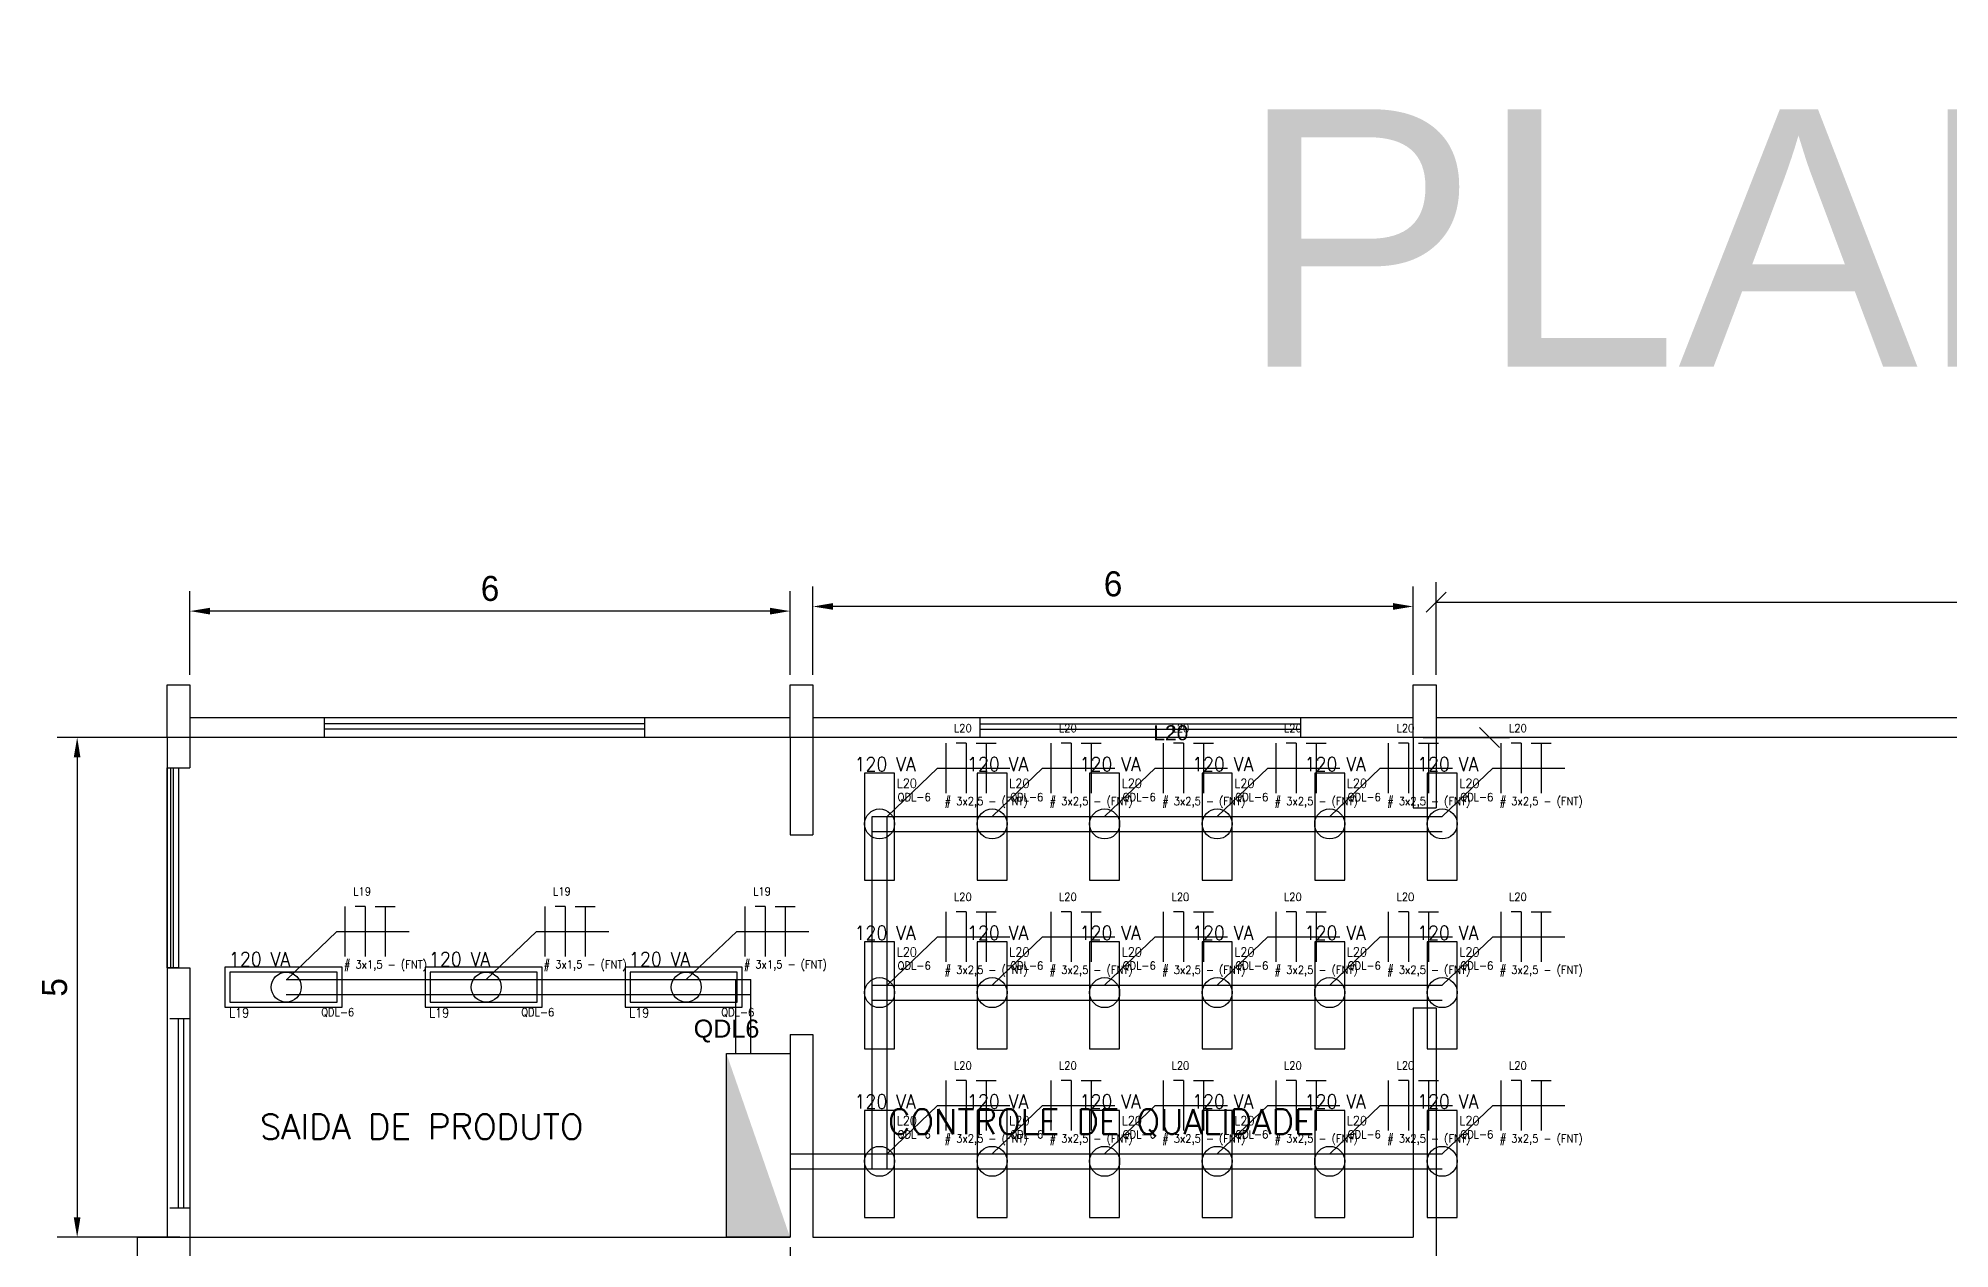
# Model space of a CAD drawing. Extents: x 196 to 641, y -49 to 322.
# Drawn here: x 355.25 to 374.36, y 55.71 to 67.82 of the extents above; entities that cross this region are included whole.
import ezdxf

# ---------------------------------------------------------------- set-up
doc = ezdxf.new("R2010")
doc.units = 0
doc.header["$MEASUREMENT"] = 0
for name, color, linetype in [('_ARQ', 5, 'Continuous'), ('_ARQ-TEXTO', 4, 'Continuous'), ('_COTAS', 4, 'Continuous'), ('_ELT-ELETROCALHAS', 1, 'Continuous'), ('_ELT-LUMINÁRIA', 2, 'Continuous'), ('_ELT-PONTO', 2, 'Continuous'), ('_ELT-PONTO-TEXTO', 4, 'Continuous'), ('ELET_FIAÇÃO', 1, 'Continuous')]:
    doc.layers.add(name, color=color, linetype=linetype)
doc.styles.add('textstyle3', font='romans')
doc.styles.add('textstyle4', font='arial.ttf')
doc.styles.add('textstyle6', font='Standard')
doc.dimstyles.new('QCADDimStyle', dxfattribs={"dimscale": 0, "dimtxt": 0.25, "dimasz": 0.2, "dimexe": 0.2, "dimexo": 0.1, "dimgap": 0.1, "dimtad": 1, "dimtxsty": 'Standard', "dimcen": 2.5, "dimadec": 1, "dimazin": 3, "dimtfac": 1, "dimtmove": 2, "dimatfit": 3, "dimarcsym": 0})

# ---------------------------------------------------------------- blocks, each defined once
blk = doc.blocks.new('_OBLIQUE')
at = {"color": 0, "linetype": 'ByBlock'}
blk.add_line((-0.5, -0.5), (0.5, 0.5), dxfattribs=at)
blk = doc.blocks.new('*D42')
at = {"layer": '_COTAS', "color": 0, "linetype": 'Continuous', "lineweight": -2, "transparency": 16777216}
for p, q in [((362.997, 61.453), (362.997, 62.337)), ((368.997, 61.453), (368.997, 62.337)), ((368.797, 62.137), (363.197, 62.137))]:
    blk.add_line(p, q, dxfattribs=at)
at = {"layer": '_COTAS', "color": 0, "linetype": 'Continuous', "transparency": 16777216}
for points in [[(363.197, 62.171), (363.197, 62.104), (362.997, 62.137)], [(368.797, 62.171), (368.797, 62.104), (368.997, 62.137)]]:
    blk.add_solid(points, dxfattribs=at)
at = {"layer": 'DEFPOINTS', "color": 0, "linetype": 'Continuous', "transparency": 16777216}
for p in [(362.997, 62.137), (362.997, 61.353), (368.997, 61.353)]:
    blk.add_point(p, dxfattribs=at)
at = {"layer": '_COTAS', "color": 0, "linetype": 'Continuous', "transparency": 16777216, "insert": (365.997, 62.362), "char_height": 0.25, "attachment_point": 5}
blk.add_mtext('6', dxfattribs=at)
blk = doc.blocks.new('*D43')
at = {"layer": '_COTAS', "color": 0, "linetype": 'Continuous', "lineweight": -2, "transparency": 16777216}
for p, q in [((356.768, 61.453), (356.768, 62.291)), ((362.768, 61.453), (362.768, 62.291)), ((362.568, 62.091), (356.968, 62.091))]:
    blk.add_line(p, q, dxfattribs=at)
at = {"layer": '_COTAS', "color": 0, "linetype": 'Continuous', "transparency": 16777216}
for points in [[(356.968, 62.124), (356.968, 62.057), (356.768, 62.091)], [(362.568, 62.124), (362.568, 62.057), (362.768, 62.091)]]:
    blk.add_solid(points, dxfattribs=at)
at = {"layer": 'DEFPOINTS', "color": 0, "linetype": 'Continuous', "transparency": 16777216}
for p in [(356.768, 62.091), (356.768, 61.353), (362.768, 61.353)]:
    blk.add_point(p, dxfattribs=at)
at = {"layer": '_COTAS', "color": 0, "linetype": 'Continuous', "transparency": 16777216, "insert": (359.768, 62.316), "char_height": 0.25, "attachment_point": 5}
blk.add_mtext('6', dxfattribs=at)
blk = doc.blocks.new('*D44')
at = {"layer": '_COTAS', "color": 0, "linetype": 'Continuous', "lineweight": -2, "transparency": 16777216}
for p, q in [((356.668, 60.828), (355.44, 60.828)), ((355.64, 60.628), (355.64, 56.028)), ((356.668, 55.828), (355.44, 55.828))]:
    blk.add_line(p, q, dxfattribs=at)
at = {"layer": '_COTAS', "color": 0, "linetype": 'Continuous', "transparency": 16777216}
for points in [[(355.606, 60.628), (355.673, 60.628), (355.64, 60.828)], [(355.606, 56.028), (355.673, 56.028), (355.64, 55.828)]]:
    blk.add_solid(points, dxfattribs=at)
at = {"layer": 'DEFPOINTS', "color": 0, "linetype": 'Continuous', "transparency": 16777216}
for p in [(356.768, 60.828), (355.64, 55.828), (356.768, 55.828)]:
    blk.add_point(p, dxfattribs=at)
at = {"layer": '_COTAS', "color": 0, "linetype": 'Continuous', "transparency": 16777216, "insert": (355.415, 58.328), "char_height": 0.25, "attachment_point": 5, "rotation": 90}
blk.add_mtext('5', dxfattribs=at)
blk = doc.blocks.new('*D47')
at = {"layer": '_COTAS', "color": 0, "linetype": 'Continuous', "lineweight": -2, "transparency": 16777216}
for p, q in [((362.768, 55.728), (362.768, 54.818)), ((360.418, 55.499), (360.418, 54.818)), ((360.618, 55.018), (362.568, 55.018))]:
    blk.add_line(p, q, dxfattribs=at)
at = {"layer": '_COTAS', "color": 0, "linetype": 'Continuous', "transparency": 16777216}
for points in [[(360.618, 55.052), (360.618, 54.985), (360.418, 55.018)], [(362.568, 55.052), (362.568, 54.985), (362.768, 55.018)]]:
    blk.add_solid(points, dxfattribs=at)
at = {"layer": 'DEFPOINTS', "color": 0, "linetype": 'Continuous', "transparency": 16777216}
for p in [(362.768, 55.828), (360.418, 55.599), (362.768, 55.018)]:
    blk.add_point(p, dxfattribs=at)
at = {"layer": '_COTAS', "color": 0, "linetype": 'Continuous', "transparency": 16777216, "insert": (361.593, 55.264), "char_height": 0.25, "attachment_point": 5}
blk.add_mtext('2,35', dxfattribs=at)
blk = doc.blocks.new('LUM_ RS-812')
at = {"layer": '_ELT-LUMINÁRIA', "linetype": 'Continuous'}
for p, q in [((0.5582, 0.2), (-0.6121, 0.2)), ((-0.6121, 0.2), (-0.6121, -0.2)), ((0.5582, -0.2), (0.5582, 0.2)), ((0.5082, 0.15), (-0.5621, 0.15)), ((-0.5621, 0.15), (-0.5621, -0.15)), ((0.5082, -0.15), (0.5082, 0.15)), ((-0.5621, -0.15), (0.5082, -0.15)), ((-0.6121, -0.2), (0.5582, -0.2))]:
    blk.add_line(p, q, dxfattribs=at)
blk.add_circle((0, 0), 0.15, dxfattribs=at)
at = {"layer": '_ELT-LUMINÁRIA', "linetype": 'Continuous', "style": 'textstyle4'}
for tag, p, height in [('P', (-0.5726, 0.2094), 0.14), ('C', (-0.5724, -0.3018), 0.091), ('A', (0.3489, -0.2902), 0.08)]:
    blk.add_attdef(tag, p, '', height=height, dxfattribs=at)
blk = doc.blocks.new('Lum_TMS 426')
at = {"layer": '_ELT-LUMINÁRIA', "linetype": 'Continuous'}
for p, q in [((-0.15, 0.5082), (-0.15, -0.5621)), ((0.15, 0.5082), (-0.15, 0.5082)), ((0.15, -0.5621), (0.15, 0.5082)), ((-0.15, -0.5621), (0.15, -0.5621))]:
    blk.add_line(p, q, dxfattribs=at)
blk.add_circle((0, 0), 0.15, dxfattribs=at)
at = {"layer": '_ELT-LUMINÁRIA', "linetype": 'Continuous', "style": 'textstyle4'}
for tag, p, height in [('P', (-0.2514, 0.5294), 0.14), ('C', (0.1706, 0.3619), 0.091), ('A', (0.1803, 0.2295), 0.08)]:
    blk.add_attdef(tag, p, '', height=height, dxfattribs=at)
blk = doc.blocks.new('FIACAO_LUM_ELETRO_DIR')
at = {"layer": 'ELET_FIAÇÃO', "color": 4, "linetype": 'Continuous'}
for p, q in [((0.589, 0.233), (0.589, 0.733)), ((0.789, 0.733), (0.689, 0.733)), ((0.789, 0.733), (0.789, 0.233)), ((0.889, 0.733), (1.089, 0.733)), ((0.989, 0.733), (0.989, 0.233))]:
    blk.add_line(p, q, dxfattribs=at)
at = {"layer": 'ELET_FIAÇÃO', "color": 7, "linetype": 'Continuous'}
for points in [[(0.505, 0.483), (0, 0)], [(0.505, 0.483), (1.227, 0.483)]]:
    blk.add_lwpolyline(points, dxfattribs=at)
at = {"layer": 'ELET_FIAÇÃO', "color": 4, "linetype": 'Continuous', "style": 'textstyle4'}
for tag, p in [('C', (0.668, 0.843)), ('B', (0.575, 0.113))]:
    blk.add_attdef(tag, p, '', height=0.08, dxfattribs=at)

msp = doc.modelspace()

# ---------------------------------------------------------------- hatches: boundary and pattern name
at = {"layer": '_ELT-PONTO', "linetype": 'Continuous', "transparency": 33554687}
msp.add_hatch(color=256, dxfattribs=at).paths.add_polyline_path([(362.131, 57.668), (362.768, 55.828), (362.131, 55.828)])

# ---------------------------------------------------------------- linework, layer by layer
at = {"layer": '_ARQ', "linetype": 'Continuous'}
for p, q in [((369.226, 61.453), (369.226, 62.381)), ((393.914, 60.828), (356.768, 60.828)), ((356.768, 60.828), (356.768, 60.522)), ((362.768, 60.828), (362.768, 59.855)), ((362.997, 60.828), (362.997, 59.855)), ((368.997, 60.828), (368.997, 60.122)), ((369.097, 60.828), (369.96, 60.828)), ((369.226, 60.828), (369.226, 60.122)), ((356.539, 60.522), (356.768, 60.522)), ((356.578, 58.522), (356.578, 60.522)), ((356.604, 58.522), (356.604, 60.522)), ((368.997, 60.122), (369.226, 60.122)), ((362.768, 59.855), (362.997, 59.855)), ((356.539, 58.522), (356.768, 58.522)), ((356.768, 58.522), (356.768, 21.959)), ((368.997, 58.122), (368.997, 55.828)), ((368.997, 58.122), (369.226, 58.122)), ((369.226, 58.122), (369.226, 55.599)), ((362.768, 57.855), (362.768, 55.828)), ((362.768, 57.855), (362.997, 57.855)), ((362.997, 57.855), (362.997, 55.828)), ((356.768, 55.828), (362.768, 55.828)), ((362.997, 55.828), (368.997, 55.828))]:
    msp.add_line(p, q, dxfattribs=at)
at = {"layer": '_ARQ'}
for p, q in [((356.768, 61.028), (362.768, 61.028)), ((358.112, 60.828), (358.112, 61.031)), ((361.312, 61.031), (361.312, 60.828)), ((362.997, 61.028), (368.997, 61.028)), ((364.67, 60.825), (364.67, 61.028)), ((367.87, 61.028), (367.87, 60.825)), ((369.226, 61.028), (375.226, 61.028)), ((356.539, 60.828), (356.539, 55.828)), ((358.112, 60.966), (361.309, 60.966)), ((358.112, 60.913), (361.309, 60.913)), ((364.67, 60.963), (367.867, 60.963)), ((364.67, 60.91), (367.867, 60.91)), ((356.565, 58.015), (356.768, 58.015)), ((356.65, 58.015), (356.65, 56.124)), ((356.703, 58.015), (356.703, 56.124)), ((356.768, 56.121), (356.565, 56.121))]:
    msp.add_line(p, q, dxfattribs=at)
for points in [[(356.768, 61.353), (356.768, 60.828), (356.539, 60.828), (356.539, 61.353)], [(362.997, 61.353), (362.997, 60.828), (362.768, 60.828), (362.768, 61.353)], [(369.226, 61.353), (369.226, 60.828), (368.997, 60.828), (368.997, 61.353)], [(356.244, 55.828), (356.768, 55.828), (356.768, 55.599), (356.244, 55.599)]]:
    msp.add_lwpolyline(points, close=True, dxfattribs=at)
at = {"layer": '_ARQ', "linetype": 'Continuous'}
msp.add_lwpolyline([(356.539, 60.522), (356.653, 60.522), (356.653, 58.522), (356.539, 58.522)], close=True, dxfattribs=at)
at = {"layer": '_COTAS', "linetype": 'Continuous'}
msp.add_line((369.226, 62.181), (400.141, 62.181), dxfattribs=at)
at = {"layer": '_ELT-ELETROCALHAS', "linetype": 'Continuous'}
for p, q in [((363.588, 60.037), (369.288, 60.037)), ((363.588, 56.513), (363.588, 60.037)), ((363.738, 56.513), (363.738, 60.037)), ((363.588, 59.887), (369.288, 59.887)), ((357.73, 58.405), (362.375, 58.405)), ((362.225, 57.668), (362.225, 58.405)), ((362.375, 57.668), (362.375, 58.405)), ((363.588, 58.35), (369.288, 58.35)), ((357.73, 58.255), (362.375, 58.255)), ((363.588, 58.2), (369.288, 58.2)), ((362.768, 56.663), (369.288, 56.663)), ((362.768, 56.513), (369.288, 56.513))]:
    msp.add_line(p, q, dxfattribs=at)
at = {"layer": '_ELT-PONTO', "linetype": 'Continuous'}
msp.add_lwpolyline([(362.131, 55.828), (362.131, 57.668), (362.768, 57.668), (362.768, 55.828)], close=True, dxfattribs=at)

# ---------------------------------------------------------------- block references
at = {"layer": '_ARQ', "linetype": 'Continuous', "xscale": 0.2, "yscale": 0.2, "zscale": 0.2}
for p, rotation in [((369.226, 62.181), 180), ((369.76, 60.828), 90)]:
    msp.add_blockref('_OBLIQUE', p, dxfattribs=dict(at, rotation=rotation))
at = {"layer": '_ELT-ELETROCALHAS', "linetype": 'Continuous'}
ref = msp.add_blockref('FIACAO_LUM_ELETRO_DIR', (363.738, 60.037), dxfattribs=at)
ref.add_attrib('C', 'L20', (364.406, 60.88), dxfattribs={"layer": 'ELET_FIAÇÃO', "color": 4, "linetype": 'Continuous', "height": 0.08, "style": 'textstyle6'})
ref.add_attrib('B', '# 3x2,5 - (FNT)', (364.313, 60.15), dxfattribs={"layer": 'ELET_FIAÇÃO', "color": 4, "linetype": 'Continuous', "height": 0.08, "style": 'textstyle6'})
ref = msp.add_blockref('FIACAO_LUM_ELETRO_DIR', (364.788, 60.037), dxfattribs=at)
ref.add_attrib('C', 'L20', (365.456, 60.88), dxfattribs={"layer": 'ELET_FIAÇÃO', "color": 4, "linetype": 'Continuous', "height": 0.08, "style": 'textstyle6'})
ref.add_attrib('B', '# 3x2,5 - (FNT)', (365.363, 60.15), dxfattribs={"layer": 'ELET_FIAÇÃO', "color": 4, "linetype": 'Continuous', "height": 0.08, "style": 'textstyle6'})
ref = msp.add_blockref('FIACAO_LUM_ELETRO_DIR', (365.913, 60.037), dxfattribs=at)
ref.add_attrib('C', 'L20', (366.581, 60.88), dxfattribs={"layer": 'ELET_FIAÇÃO', "color": 4, "linetype": 'Continuous', "height": 0.08, "style": 'textstyle6'})
ref.add_attrib('B', '# 3x2,5 - (FNT)', (366.488, 60.15), dxfattribs={"layer": 'ELET_FIAÇÃO', "color": 4, "linetype": 'Continuous', "height": 0.08, "style": 'textstyle6'})
ref = msp.add_blockref('FIACAO_LUM_ELETRO_DIR', (367.038, 60.037), dxfattribs=at)
ref.add_attrib('C', 'L20', (367.706, 60.88), dxfattribs={"layer": 'ELET_FIAÇÃO', "color": 4, "linetype": 'Continuous', "height": 0.08, "style": 'textstyle6'})
ref.add_attrib('B', '# 3x2,5 - (FNT)', (367.613, 60.15), dxfattribs={"layer": 'ELET_FIAÇÃO', "color": 4, "linetype": 'Continuous', "height": 0.08, "style": 'textstyle6'})
ref = msp.add_blockref('FIACAO_LUM_ELETRO_DIR', (368.163, 60.037), dxfattribs=at)
ref.add_attrib('C', 'L20', (368.831, 60.88), dxfattribs={"layer": 'ELET_FIAÇÃO', "color": 4, "linetype": 'Continuous', "height": 0.08, "style": 'textstyle6'})
ref.add_attrib('B', '# 3x2,5 - (FNT)', (368.738, 60.15), dxfattribs={"layer": 'ELET_FIAÇÃO', "color": 4, "linetype": 'Continuous', "height": 0.08, "style": 'textstyle6'})
ref = msp.add_blockref('FIACAO_LUM_ELETRO_DIR', (369.288, 60.037), dxfattribs=at)
ref.add_attrib('C', 'L20', (369.956, 60.88), dxfattribs={"layer": 'ELET_FIAÇÃO', "color": 4, "linetype": 'Continuous', "height": 0.08, "style": 'textstyle6'})
ref.add_attrib('B', '# 3x2,5 - (FNT)', (369.863, 60.15), dxfattribs={"layer": 'ELET_FIAÇÃO', "color": 4, "linetype": 'Continuous', "height": 0.08, "style": 'textstyle6'})
ref = msp.add_blockref('FIACAO_LUM_ELETRO_DIR', (357.732, 58.404), dxfattribs=at)
ref.add_attrib('C', 'L19', (358.4, 59.247), dxfattribs={"layer": 'ELET_FIAÇÃO', "color": 4, "linetype": 'Continuous', "height": 0.08, "style": 'textstyle6'})
ref.add_attrib('B', '# 3x1,5 - (FNT)', (358.307, 58.517), dxfattribs={"layer": 'ELET_FIAÇÃO', "color": 4, "linetype": 'Continuous', "height": 0.08, "style": 'textstyle6'})
ref = msp.add_blockref('FIACAO_LUM_ELETRO_DIR', (359.729, 58.405), dxfattribs=at)
ref.add_attrib('C', 'L19', (360.397, 59.248), dxfattribs={"layer": 'ELET_FIAÇÃO', "color": 4, "linetype": 'Continuous', "height": 0.08, "style": 'textstyle6'})
ref.add_attrib('B', '# 3x1,5 - (FNT)', (360.304, 58.518), dxfattribs={"layer": 'ELET_FIAÇÃO', "color": 4, "linetype": 'Continuous', "height": 0.08, "style": 'textstyle6'})
ref = msp.add_blockref('FIACAO_LUM_ELETRO_DIR', (361.73, 58.405), dxfattribs=at)
ref.add_attrib('C', 'L19', (362.398, 59.248), dxfattribs={"layer": 'ELET_FIAÇÃO', "color": 4, "linetype": 'Continuous', "height": 0.08, "style": 'textstyle6'})
ref.add_attrib('B', '# 3x1,5 - (FNT)', (362.305, 58.518), dxfattribs={"layer": 'ELET_FIAÇÃO', "color": 4, "linetype": 'Continuous', "height": 0.08, "style": 'textstyle6'})
ref = msp.add_blockref('FIACAO_LUM_ELETRO_DIR', (363.738, 58.35), dxfattribs=at)
ref.add_attrib('C', 'L20', (364.406, 59.193), dxfattribs={"layer": 'ELET_FIAÇÃO', "color": 4, "linetype": 'Continuous', "height": 0.08, "style": 'textstyle6'})
ref.add_attrib('B', '# 3x2,5 - (FNT)', (364.313, 58.463), dxfattribs={"layer": 'ELET_FIAÇÃO', "color": 4, "linetype": 'Continuous', "height": 0.08, "style": 'textstyle6'})
ref = msp.add_blockref('FIACAO_LUM_ELETRO_DIR', (364.788, 58.35), dxfattribs=at)
ref.add_attrib('C', 'L20', (365.456, 59.193), dxfattribs={"layer": 'ELET_FIAÇÃO', "color": 4, "linetype": 'Continuous', "height": 0.08, "style": 'textstyle6'})
ref.add_attrib('B', '# 3x2,5 - (FNT)', (365.363, 58.463), dxfattribs={"layer": 'ELET_FIAÇÃO', "color": 4, "linetype": 'Continuous', "height": 0.08, "style": 'textstyle6'})
ref = msp.add_blockref('FIACAO_LUM_ELETRO_DIR', (365.913, 58.35), dxfattribs=at)
ref.add_attrib('C', 'L20', (366.581, 59.193), dxfattribs={"layer": 'ELET_FIAÇÃO', "color": 4, "linetype": 'Continuous', "height": 0.08, "style": 'textstyle6'})
ref.add_attrib('B', '# 3x2,5 - (FNT)', (366.488, 58.463), dxfattribs={"layer": 'ELET_FIAÇÃO', "color": 4, "linetype": 'Continuous', "height": 0.08, "style": 'textstyle6'})
ref = msp.add_blockref('FIACAO_LUM_ELETRO_DIR', (367.038, 58.35), dxfattribs=at)
ref.add_attrib('C', 'L20', (367.706, 59.193), dxfattribs={"layer": 'ELET_FIAÇÃO', "color": 4, "linetype": 'Continuous', "height": 0.08, "style": 'textstyle6'})
ref.add_attrib('B', '# 3x2,5 - (FNT)', (367.613, 58.463), dxfattribs={"layer": 'ELET_FIAÇÃO', "color": 4, "linetype": 'Continuous', "height": 0.08, "style": 'textstyle6'})
ref = msp.add_blockref('FIACAO_LUM_ELETRO_DIR', (368.163, 58.35), dxfattribs=at)
ref.add_attrib('C', 'L20', (368.831, 59.193), dxfattribs={"layer": 'ELET_FIAÇÃO', "color": 4, "linetype": 'Continuous', "height": 0.08, "style": 'textstyle6'})
ref.add_attrib('B', '# 3x2,5 - (FNT)', (368.738, 58.463), dxfattribs={"layer": 'ELET_FIAÇÃO', "color": 4, "linetype": 'Continuous', "height": 0.08, "style": 'textstyle6'})
ref = msp.add_blockref('FIACAO_LUM_ELETRO_DIR', (369.288, 58.35), dxfattribs=at)
ref.add_attrib('C', 'L20', (369.956, 59.193), dxfattribs={"layer": 'ELET_FIAÇÃO', "color": 4, "linetype": 'Continuous', "height": 0.08, "style": 'textstyle6'})
ref.add_attrib('B', '# 3x2,5 - (FNT)', (369.863, 58.463), dxfattribs={"layer": 'ELET_FIAÇÃO', "color": 4, "linetype": 'Continuous', "height": 0.08, "style": 'textstyle6'})
ref = msp.add_blockref('FIACAO_LUM_ELETRO_DIR', (363.738, 56.663), dxfattribs=at)
ref.add_attrib('C', 'L20', (364.406, 57.506), dxfattribs={"layer": 'ELET_FIAÇÃO', "color": 4, "linetype": 'Continuous', "height": 0.08, "style": 'textstyle6'})
ref.add_attrib('B', '# 3x2,5 - (FNT)', (364.313, 56.776), dxfattribs={"layer": 'ELET_FIAÇÃO', "color": 4, "linetype": 'Continuous', "height": 0.08, "style": 'textstyle6'})
ref = msp.add_blockref('FIACAO_LUM_ELETRO_DIR', (364.788, 56.663), dxfattribs=at)
ref.add_attrib('C', 'L20', (365.456, 57.506), dxfattribs={"layer": 'ELET_FIAÇÃO', "color": 4, "linetype": 'Continuous', "height": 0.08, "style": 'textstyle6'})
ref.add_attrib('B', '# 3x2,5 - (FNT)', (365.363, 56.776), dxfattribs={"layer": 'ELET_FIAÇÃO', "color": 4, "linetype": 'Continuous', "height": 0.08, "style": 'textstyle6'})
ref = msp.add_blockref('FIACAO_LUM_ELETRO_DIR', (365.913, 56.663), dxfattribs=at)
ref.add_attrib('C', 'L20', (366.581, 57.506), dxfattribs={"layer": 'ELET_FIAÇÃO', "color": 4, "linetype": 'Continuous', "height": 0.08, "style": 'textstyle6'})
ref.add_attrib('B', '# 3x2,5 - (FNT)', (366.488, 56.776), dxfattribs={"layer": 'ELET_FIAÇÃO', "color": 4, "linetype": 'Continuous', "height": 0.08, "style": 'textstyle6'})
ref = msp.add_blockref('FIACAO_LUM_ELETRO_DIR', (367.038, 56.663), dxfattribs=at)
ref.add_attrib('C', 'L20', (367.706, 57.506), dxfattribs={"layer": 'ELET_FIAÇÃO', "color": 4, "linetype": 'Continuous', "height": 0.08, "style": 'textstyle6'})
ref.add_attrib('B', '# 3x2,5 - (FNT)', (367.613, 56.776), dxfattribs={"layer": 'ELET_FIAÇÃO', "color": 4, "linetype": 'Continuous', "height": 0.08, "style": 'textstyle6'})
ref = msp.add_blockref('FIACAO_LUM_ELETRO_DIR', (368.163, 56.663), dxfattribs=at)
ref.add_attrib('C', 'L20', (368.831, 57.506), dxfattribs={"layer": 'ELET_FIAÇÃO', "color": 4, "linetype": 'Continuous', "height": 0.08, "style": 'textstyle6'})
ref.add_attrib('B', '# 3x2,5 - (FNT)', (368.738, 56.776), dxfattribs={"layer": 'ELET_FIAÇÃO', "color": 4, "linetype": 'Continuous', "height": 0.08, "style": 'textstyle6'})
ref = msp.add_blockref('FIACAO_LUM_ELETRO_DIR', (369.288, 56.663), dxfattribs=at)
ref.add_attrib('C', 'L20', (369.956, 57.506), dxfattribs={"layer": 'ELET_FIAÇÃO', "color": 4, "linetype": 'Continuous', "height": 0.08, "style": 'textstyle6'})
ref.add_attrib('B', '# 3x2,5 - (FNT)', (369.863, 56.776), dxfattribs={"layer": 'ELET_FIAÇÃO', "color": 4, "linetype": 'Continuous', "height": 0.08, "style": 'textstyle6'})
at = {"layer": '_ELT-LUMINÁRIA', "linetype": 'Continuous'}
ref = msp.add_blockref('Lum_TMS 426', (363.663, 59.962), dxfattribs=at)
ref.add_attrib('C', 'L20', (363.834, 60.324), dxfattribs={"linetype": 'Continuous', "height": 0.091, "style": 'textstyle6'})
ref.add_attrib('A', 'QDL-6', (363.843, 60.191), dxfattribs={"linetype": 'Continuous', "height": 0.08, "style": 'textstyle6'})
ref.add_attrib('P', '120 VA', (363.412, 60.491), dxfattribs={"linetype": 'Continuous', "height": 0.14, "style": 'textstyle6'})
ref = msp.add_blockref('Lum_TMS 426', (364.788, 59.962), dxfattribs=at)
ref.add_attrib('C', 'L20', (364.959, 60.324), dxfattribs={"linetype": 'Continuous', "height": 0.091, "style": 'textstyle6'})
ref.add_attrib('A', 'QDL-6', (364.968, 60.191), dxfattribs={"linetype": 'Continuous', "height": 0.08, "style": 'textstyle6'})
ref.add_attrib('P', '120 VA', (364.537, 60.491), dxfattribs={"linetype": 'Continuous', "height": 0.14, "style": 'textstyle6'})
ref = msp.add_blockref('Lum_TMS 426', (365.913, 59.962), dxfattribs=at)
ref.add_attrib('C', 'L20', (366.084, 60.324), dxfattribs={"linetype": 'Continuous', "height": 0.091, "style": 'textstyle6'})
ref.add_attrib('A', 'QDL-6', (366.093, 60.191), dxfattribs={"linetype": 'Continuous', "height": 0.08, "style": 'textstyle6'})
ref.add_attrib('P', '120 VA', (365.662, 60.491), dxfattribs={"linetype": 'Continuous', "height": 0.14, "style": 'textstyle6'})
ref = msp.add_blockref('Lum_TMS 426', (367.038, 59.962), dxfattribs=at)
ref.add_attrib('C', 'L20', (367.209, 60.324), dxfattribs={"linetype": 'Continuous', "height": 0.091, "style": 'textstyle6'})
ref.add_attrib('A', 'QDL-6', (367.218, 60.191), dxfattribs={"linetype": 'Continuous', "height": 0.08, "style": 'textstyle6'})
ref.add_attrib('P', '120 VA', (366.787, 60.491), dxfattribs={"linetype": 'Continuous', "height": 0.14, "style": 'textstyle6'})
ref = msp.add_blockref('Lum_TMS 426', (368.163, 59.962), dxfattribs=at)
ref.add_attrib('C', 'L20', (368.334, 60.324), dxfattribs={"linetype": 'Continuous', "height": 0.091, "style": 'textstyle6'})
ref.add_attrib('A', 'QDL-6', (368.343, 60.191), dxfattribs={"linetype": 'Continuous', "height": 0.08, "style": 'textstyle6'})
ref.add_attrib('P', '120 VA', (367.912, 60.491), dxfattribs={"linetype": 'Continuous', "height": 0.14, "style": 'textstyle6'})
ref = msp.add_blockref('Lum_TMS 426', (369.288, 59.962), dxfattribs=at)
ref.add_attrib('C', 'L20', (369.459, 60.324), dxfattribs={"linetype": 'Continuous', "height": 0.091, "style": 'textstyle6'})
ref.add_attrib('A', 'QDL-6', (369.468, 60.191), dxfattribs={"linetype": 'Continuous', "height": 0.08, "style": 'textstyle6'})
ref.add_attrib('P', '120 VA', (369.037, 60.491), dxfattribs={"linetype": 'Continuous', "height": 0.14, "style": 'textstyle6'})
ref = msp.add_blockref('Lum_TMS 426', (363.663, 58.275), dxfattribs=at)
ref.add_attrib('C', 'L20', (363.834, 58.637), dxfattribs={"linetype": 'Continuous', "height": 0.091, "style": 'textstyle6'})
ref.add_attrib('A', 'QDL-6', (363.843, 58.505), dxfattribs={"linetype": 'Continuous', "height": 0.08, "style": 'textstyle6'})
ref.add_attrib('P', '120 VA', (363.412, 58.804), dxfattribs={"linetype": 'Continuous', "height": 0.14, "style": 'textstyle6'})
ref = msp.add_blockref('Lum_TMS 426', (364.788, 58.275), dxfattribs=at)
ref.add_attrib('C', 'L20', (364.959, 58.637), dxfattribs={"linetype": 'Continuous', "height": 0.091, "style": 'textstyle6'})
ref.add_attrib('A', 'QDL-6', (364.968, 58.505), dxfattribs={"linetype": 'Continuous', "height": 0.08, "style": 'textstyle6'})
ref.add_attrib('P', '120 VA', (364.537, 58.804), dxfattribs={"linetype": 'Continuous', "height": 0.14, "style": 'textstyle6'})
ref = msp.add_blockref('Lum_TMS 426', (365.913, 58.275), dxfattribs=at)
ref.add_attrib('C', 'L20', (366.084, 58.637), dxfattribs={"linetype": 'Continuous', "height": 0.091, "style": 'textstyle6'})
ref.add_attrib('A', 'QDL-6', (366.093, 58.505), dxfattribs={"linetype": 'Continuous', "height": 0.08, "style": 'textstyle6'})
ref.add_attrib('P', '120 VA', (365.662, 58.804), dxfattribs={"linetype": 'Continuous', "height": 0.14, "style": 'textstyle6'})
ref = msp.add_blockref('Lum_TMS 426', (367.038, 58.275), dxfattribs=at)
ref.add_attrib('C', 'L20', (367.209, 58.637), dxfattribs={"linetype": 'Continuous', "height": 0.091, "style": 'textstyle6'})
ref.add_attrib('A', 'QDL-6', (367.218, 58.505), dxfattribs={"linetype": 'Continuous', "height": 0.08, "style": 'textstyle6'})
ref.add_attrib('P', '120 VA', (366.787, 58.804), dxfattribs={"linetype": 'Continuous', "height": 0.14, "style": 'textstyle6'})
ref = msp.add_blockref('Lum_TMS 426', (368.163, 58.275), dxfattribs=at)
ref.add_attrib('C', 'L20', (368.334, 58.637), dxfattribs={"linetype": 'Continuous', "height": 0.091, "style": 'textstyle6'})
ref.add_attrib('A', 'QDL-6', (368.343, 58.505), dxfattribs={"linetype": 'Continuous', "height": 0.08, "style": 'textstyle6'})
ref.add_attrib('P', '120 VA', (367.912, 58.804), dxfattribs={"linetype": 'Continuous', "height": 0.14, "style": 'textstyle6'})
ref = msp.add_blockref('Lum_TMS 426', (369.288, 58.275), dxfattribs=at)
ref.add_attrib('C', 'L20', (369.459, 58.637), dxfattribs={"linetype": 'Continuous', "height": 0.091, "style": 'textstyle6'})
ref.add_attrib('A', 'QDL-6', (369.468, 58.505), dxfattribs={"linetype": 'Continuous', "height": 0.08, "style": 'textstyle6'})
ref.add_attrib('P', '120 VA', (369.037, 58.804), dxfattribs={"linetype": 'Continuous', "height": 0.14, "style": 'textstyle6'})
ref = msp.add_blockref('LUM_ RS-812', (357.73, 58.33), dxfattribs=at)
ref.add_attrib('C', 'L19', (357.158, 58.028), dxfattribs={"linetype": 'Continuous', "height": 0.091, "style": 'textstyle6'})
ref.add_attrib('A', 'QDL-6', (358.079, 58.04), dxfattribs={"linetype": 'Continuous', "height": 0.08, "style": 'textstyle6'})
ref.add_attrib('P', '120 VA', (357.157, 58.539), dxfattribs={"linetype": 'Continuous', "height": 0.14, "style": 'textstyle6'})
ref = msp.add_blockref('LUM_ RS-812', (359.73, 58.33), dxfattribs=at)
ref.add_attrib('C', 'L19', (359.158, 58.028), dxfattribs={"linetype": 'Continuous', "height": 0.091, "style": 'textstyle6'})
ref.add_attrib('A', 'QDL-6', (360.079, 58.04), dxfattribs={"linetype": 'Continuous', "height": 0.08, "style": 'textstyle6'})
ref.add_attrib('P', '120 VA', (359.157, 58.539), dxfattribs={"linetype": 'Continuous', "height": 0.14, "style": 'textstyle6'})
ref = msp.add_blockref('LUM_ RS-812', (361.73, 58.33), dxfattribs=at)
ref.add_attrib('C', 'L19', (361.158, 58.028), dxfattribs={"linetype": 'Continuous', "height": 0.091, "style": 'textstyle6'})
ref.add_attrib('A', 'QDL-6', (362.079, 58.04), dxfattribs={"linetype": 'Continuous', "height": 0.08, "style": 'textstyle6'})
ref.add_attrib('P', '120 VA', (361.157, 58.539), dxfattribs={"linetype": 'Continuous', "height": 0.14, "style": 'textstyle6'})
ref = msp.add_blockref('Lum_TMS 426', (363.663, 56.588), dxfattribs=at)
ref.add_attrib('C', 'L20', (363.834, 56.95), dxfattribs={"linetype": 'Continuous', "height": 0.091, "style": 'textstyle6'})
ref.add_attrib('A', 'QDL-6', (363.843, 56.818), dxfattribs={"linetype": 'Continuous', "height": 0.08, "style": 'textstyle6'})
ref.add_attrib('P', '120 VA', (363.412, 57.117), dxfattribs={"linetype": 'Continuous', "height": 0.14, "style": 'textstyle6'})
ref = msp.add_blockref('Lum_TMS 426', (364.788, 56.588), dxfattribs=at)
ref.add_attrib('C', 'L20', (364.959, 56.95), dxfattribs={"linetype": 'Continuous', "height": 0.091, "style": 'textstyle6'})
ref.add_attrib('A', 'QDL-6', (364.968, 56.818), dxfattribs={"linetype": 'Continuous', "height": 0.08, "style": 'textstyle6'})
ref.add_attrib('P', '120 VA', (364.537, 57.117), dxfattribs={"linetype": 'Continuous', "height": 0.14, "style": 'textstyle6'})
ref = msp.add_blockref('Lum_TMS 426', (365.913, 56.588), dxfattribs=at)
ref.add_attrib('C', 'L20', (366.084, 56.95), dxfattribs={"linetype": 'Continuous', "height": 0.091, "style": 'textstyle6'})
ref.add_attrib('A', 'QDL-6', (366.093, 56.818), dxfattribs={"linetype": 'Continuous', "height": 0.08, "style": 'textstyle6'})
ref.add_attrib('P', '120 VA', (365.662, 57.117), dxfattribs={"linetype": 'Continuous', "height": 0.14, "style": 'textstyle6'})
ref = msp.add_blockref('Lum_TMS 426', (367.038, 56.588), dxfattribs=at)
ref.add_attrib('C', 'L20', (367.209, 56.95), dxfattribs={"linetype": 'Continuous', "height": 0.091, "style": 'textstyle6'})
ref.add_attrib('A', 'QDL-6', (367.218, 56.818), dxfattribs={"linetype": 'Continuous', "height": 0.08, "style": 'textstyle6'})
ref.add_attrib('P', '120 VA', (366.787, 57.117), dxfattribs={"linetype": 'Continuous', "height": 0.14, "style": 'textstyle6'})
ref = msp.add_blockref('Lum_TMS 426', (368.163, 56.588), dxfattribs=at)
ref.add_attrib('C', 'L20', (368.334, 56.95), dxfattribs={"linetype": 'Continuous', "height": 0.091, "style": 'textstyle6'})
ref.add_attrib('A', 'QDL-6', (368.343, 56.818), dxfattribs={"linetype": 'Continuous', "height": 0.08, "style": 'textstyle6'})
ref.add_attrib('P', '120 VA', (367.912, 57.117), dxfattribs={"linetype": 'Continuous', "height": 0.14, "style": 'textstyle6'})
ref = msp.add_blockref('Lum_TMS 426', (369.288, 56.588), dxfattribs=at)
ref.add_attrib('C', 'L20', (369.459, 56.95), dxfattribs={"linetype": 'Continuous', "height": 0.091, "style": 'textstyle6'})
ref.add_attrib('A', 'QDL-6', (369.468, 56.818), dxfattribs={"linetype": 'Continuous', "height": 0.08, "style": 'textstyle6'})
ref.add_attrib('P', '120 VA', (369.037, 57.117), dxfattribs={"linetype": 'Continuous', "height": 0.14, "style": 'textstyle6'})

# ---------------------------------------------------------------- texts
at = {"layer": '_ARQ-TEXTO', "style": 'textstyle3'}
for s, p in [('SAIDA DE PRODUTO', (357.466, 56.809)), ('CONTROLE DE QUALIDADE', (363.745, 56.86))]:
    msp.add_text(s, height=0.25, dxfattribs=at).set_placement(p)
at = {"layer": '_ARQ-TEXTO', "linetype": 'Continuous', "insert": (367.249, 67.11), "char_height": 2.57438, "width": 44.48312, "attachment_point": 1, "style": 'textstyle4'}
msp.add_mtext('PLANTA ILUMINAÇÃO', dxfattribs=at)
at = {"layer": '_ELT-PONTO-TEXTO', "linetype": 'Continuous', "width": 2, "attachment_point": 7, "style": 'textstyle4'}
for s, insert, char_height in [('L20', (366.4, 60.797), 0.15), ('QDL6', (361.804, 57.776), 0.18)]:
    msp.add_mtext(s, dxfattribs=dict(at, insert=insert, char_height=char_height))

# ---------------------------------------------------------------- dimensions: what is measured, and where the dimension line sits
at = {"layer": '_COTAS', "linetype": 'Continuous'}
for base, p1, p2, picture, middle in [((362.997, 62.137), (368.997, 61.353), (362.997, 61.353), '*D42', (365.997, 62.362)), ((356.768, 62.091), (362.768, 61.353), (356.768, 61.353), '*D43', (359.768, 62.316)), ((362.768, 55.018), (360.418, 55.599), (362.768, 55.828), '*D47', (361.593, 55.264))]:
    dim = msp.add_linear_dim(base=base, p1=p1, p2=p2, dimstyle='QCADDimStyle', override={"dimscale": 1, "dimtoh": 0, "dimsah": 1, "dimcen": 0.2, "dimtdec": 2, "dimtofl": 1}, dxfattribs=at)
    dim.commit()
    dim.dimension.update_dxf_attribs({"geometry": picture, "text_midpoint": middle})
dim = msp.add_linear_dim(base=(355.64, 55.828), p1=(356.768, 60.828), p2=(356.768, 55.828), angle=90, dimstyle='QCADDimStyle', override={"dimscale": 1, "dimtoh": 0, "dimsah": 1, "dimcen": 0.2, "dimtdec": 2, "dimtofl": 1}, dxfattribs=at)
dim.commit()
dim.dimension.update_dxf_attribs({"geometry": '*D44', "text_midpoint": (355.415, 58.328)})

doc.saveas('drawing.dxf')
